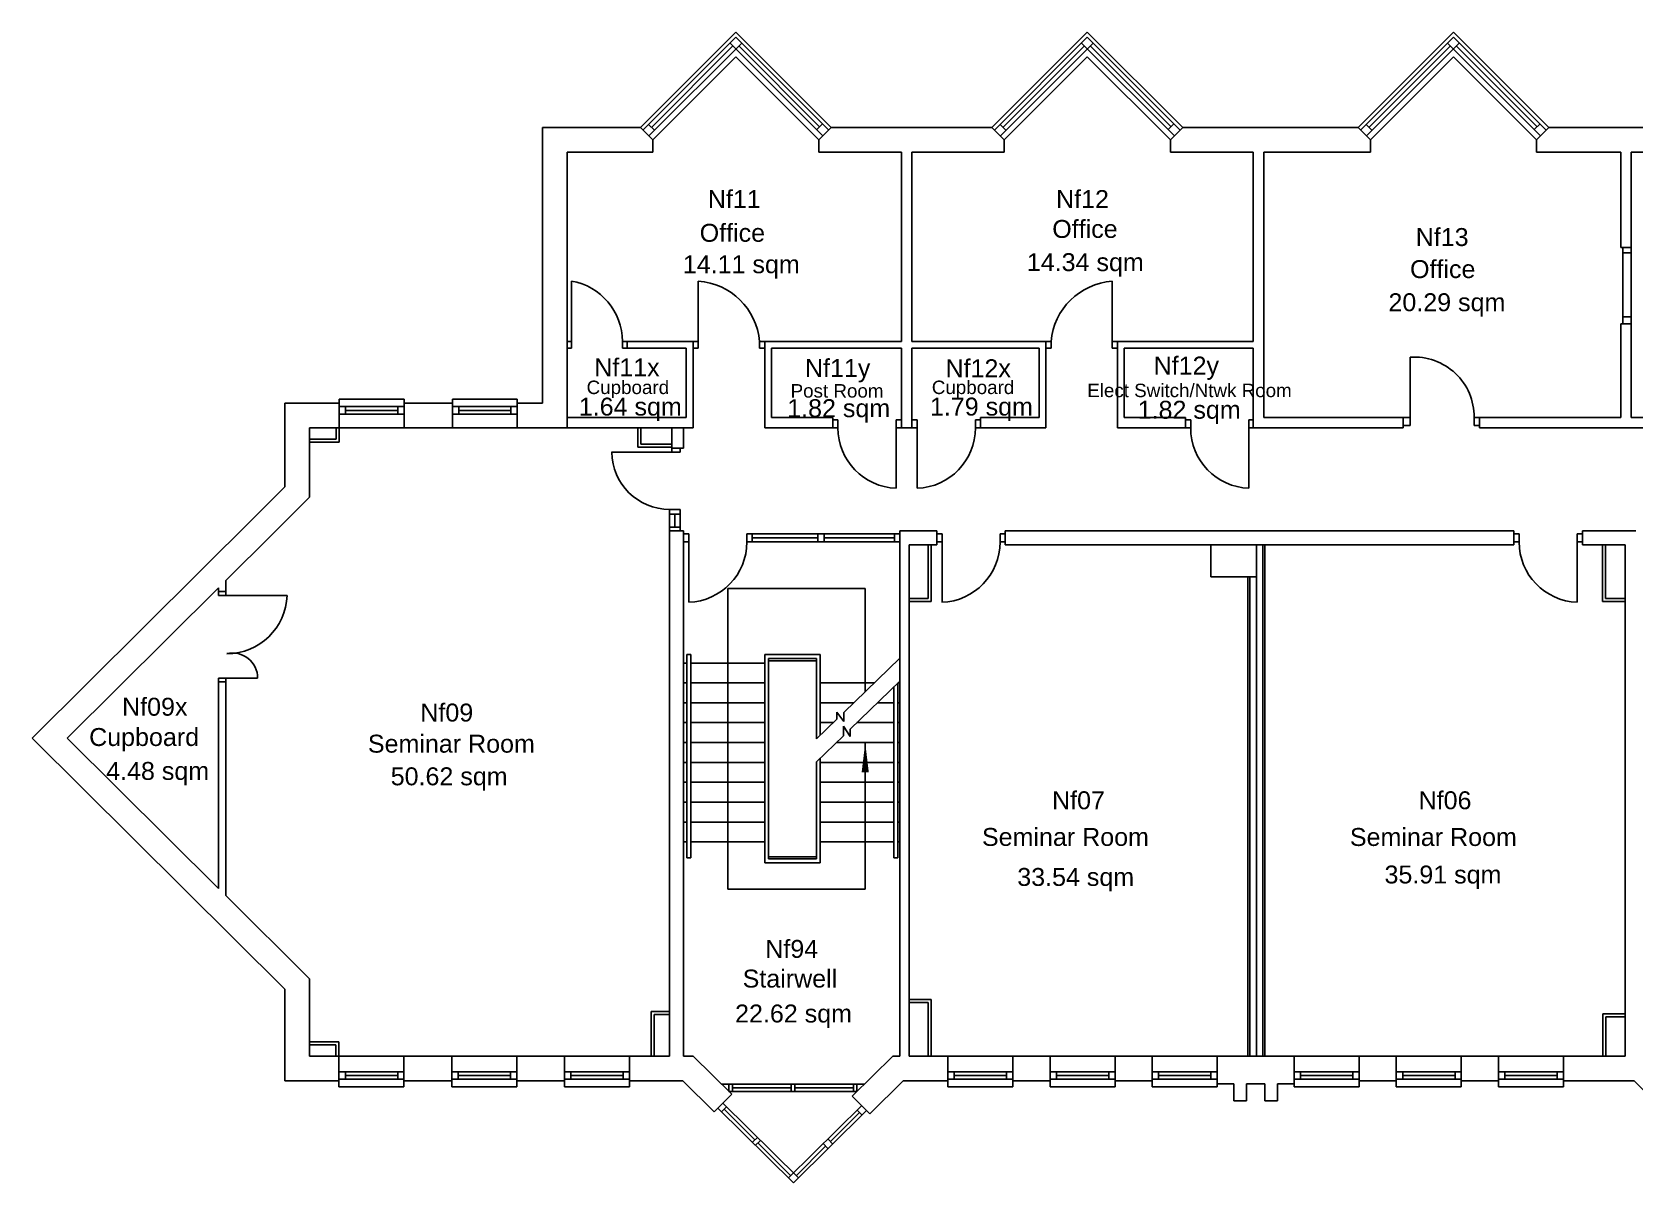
# Model space of a CAD drawing. Header units: millimetres. Extents: x 0 to 48224, y 0 to 27313.
# Drawn here: x 0 to 22359, y 53 to 16100 of the extents above; entities that cross this region are included whole.
import ezdxf

# ---------------------------------------------------------------- set-up
doc = ezdxf.new("R2010")
doc.units = ezdxf.units.MM
for name, color, linetype in [('DOORS', 2, 'Continuous'), ('ELECTRICAL', 1, 'Continuous'), ('EXTERNAL WALLS', 1, 'Continuous'), ('INTERNAL WALLS', 3, 'Continuous'), ('ROOM NAME', 4, 'Continuous'), ('ROOM NUMBER', 7, 'Continuous'), ('STAIRS', 2, 'Continuous'), ('TEXT AREA', 6, 'Continuous'), ('WINDOWS', 4, 'Continuous')]:
    doc.layers.add(name, color=color, linetype=linetype)
doc.styles.add('CCCU STANDARD', font='arial.ttf')

msp = doc.modelspace()

# ---------------------------------------------------------------- linework, layer by layer
at = {"layer": 'DOORS'}
for p, q in [((22192, 13021), (22192, 13094)), ((22307, 13021), (22192, 13021)), ((22192, 13021), (22192, 12129)), ((22307, 13094), (22307, 13021)), ((22307, 13021), (22307, 12129)), ((7523, 12627), (7523, 11693)), ((9293, 12627), (9293, 11693)), ((15066, 12627), (15066, 11693)), ((22192, 12129), (22192, 12031)), ((22307, 12129), (22192, 12129)), ((22307, 12129), (22307, 12031)), ((7523, 11787), (7463, 11787)), ((7523, 11693), (7463, 11693)), ((8234, 11787), (8234, 11693)), ((8300, 11787), (8234, 11787)), ((8300, 11693), (8234, 11693)), ((8300, 11787), (8300, 11693)), ((9220, 11787), (9293, 11787)), ((9220, 11693), (9293, 11693)), ((10149, 11787), (10222, 11787)), ((10149, 11787), (10149, 11693)), ((10149, 11693), (10226, 11693)), ((14214, 11693), (14137, 11693)), ((14214, 11787), (14141, 11787)), ((14214, 11787), (14214, 11693)), ((15139, 11787), (15066, 11787)), ((15139, 11693), (15066, 11693)), ((19225, 11566), (19225, 10612)), ((11242, 10695), (11169, 10695)), ((11242, 10580), (11169, 10580)), ((11242, 10580), (11242, 10695)), ((12053, 9740), (12053, 10695)), ((12126, 10695), (12053, 10695)), ((12126, 10580), (12053, 10580)), ((12271, 10695), (12348, 10695)), ((12271, 10580), (12348, 10580)), ((12348, 9740), (12348, 10695)), ((13159, 10580), (13159, 10695)), ((13159, 10695), (13232, 10695)), ((13159, 10580), (13232, 10580)), ((16163, 10695), (16090, 10695)), ((16090, 10580), (16163, 10580)), ((16163, 10580), (16163, 10695)), ((16973, 9740), (16973, 10695)), ((17034, 10695), (16973, 10695)), ((16973, 10580), (17034, 10580)), ((19225, 10726), (19126, 10726)), ((19225, 10612), (19126, 10612)), ((20116, 10726), (20116, 10612)), ((20189, 10726), (20116, 10726)), ((20116, 10612), (20189, 10612)), ((8925, 10297), (8925, 10241)), ((9040, 10297), (9040, 10241)), ((8085, 10241), (9040, 10241)), ((8894, 9445), (9040, 9445)), ((9087, 9104), (9160, 9104)), ((9087, 8990), (9160, 8990)), ((9160, 8150), (9160, 9104)), ((9971, 9104), (10044, 9104)), ((9971, 8990), (9971, 9104)), ((9971, 8990), (10044, 8990)), ((12619, 9104), (12693, 9104)), ((12619, 8990), (12693, 8990)), ((12693, 8150), (12693, 9104)), ((13503, 9104), (13576, 9104)), ((13503, 8990), (13503, 9104)), ((13503, 8990), (13576, 8990)), ((20744, 9104), (20671, 9104)), ((20744, 8990), (20671, 8990)), ((20744, 8990), (20744, 9104)), ((21554, 8150), (21554, 9104)), ((21627, 9104), (21554, 9104)), ((21627, 8990), (21554, 8990)), ((2703, 8300), (2602, 8300)), ((2602, 8300), (2602, 8244)), ((2703, 8244), (2703, 8300)), ((3557, 8244), (2602, 8244)), ((3147, 7093), (2602, 7093)), ((2602, 7093), (2602, 7041)), ((2703, 7041), (2602, 7041)), ((2703, 7041), (2703, 7093))]:
    msp.add_line(p, q, dxfattribs=at)
for centre, radius, start, end in [((7382, 11787), 852, 0, 80.4764), ((9226, 11704), 926, 5.1814, 85.8395), ((15137, 11703), 927, 94.3775, 174.8077), ((19282, 10734), 834, 359.4794, 93.9047), ((12083, 10580), 841, 180, 267.9614), ((12318, 10580), 841, 272.0386, 0), ((17003, 10580), 841, 180, 267.9614), ((8894, 10254), 809, 180.9161, 270), ((9130, 8990), 841, 272.0386, 0), ((12663, 8990), 841, 272.0386, 0), ((21584, 8990), 841, 180, 267.9614), ((2717, 8274), 841, 270, 357.9614), ((2798, 7093), 349, 0, 103.4806)]:
    msp.add_arc(centre, radius, start, end, dxfattribs=at)
at = {"layer": 'ELECTRICAL'}
for p, q in [((4244, 10580), (4244, 10422)), ((4286, 10580), (4286, 10380)), ((8452, 10310), (8452, 10576)), ((8494, 10352), (8494, 10576)), ((3871, 10422), (4244, 10422)), ((3871, 10380), (4286, 10380)), ((8921, 10310), (8452, 10310)), ((8921, 10352), (8494, 10352)), ((12498, 8200), (12498, 8951)), ((12540, 8158), (12540, 8951)), ((21905, 8158), (21905, 8951)), ((21947, 8200), (21947, 8951)), ((12227, 8200), (12498, 8200)), ((12227, 8158), (12540, 8158)), ((22217, 8158), (21905, 8158)), ((22217, 8200), (21947, 8200)), ((12234, 2611), (12540, 2611)), ((12234, 2569), (12498, 2569)), ((12498, 2569), (12498, 1823)), ((12540, 2611), (12540, 1823)), ((8635, 2442), (8635, 1823)), ((8894, 2442), (8635, 2442)), ((8677, 2400), (8677, 1823)), ((8894, 2400), (8677, 2400)), ((21910, 2410), (21910, 1823)), ((22223, 2410), (21910, 2410)), ((21952, 2368), (21952, 1823)), ((22223, 2368), (21952, 2368)), ((3871, 2023), (4281, 2023)), ((4281, 1823), (4281, 2023)), ((3871, 1981), (4239, 1981)), ((4239, 1823), (4239, 1981))]:
    msp.add_line(p, q, dxfattribs=at)
at = {"layer": 'EXTERNAL WALLS'}
for p, q in [((7118, 14770), (7118, 10926)), ((8487, 14770), (7118, 14770)), ((13390, 14770), (11148, 14770)), ((18496, 14770), (16051, 14770)), ((23311, 14770), (21157, 14770)), ((8660, 14597), (8660, 14424)), ((10976, 14597), (10976, 14424)), ((13562, 14597), (13562, 14424)), ((15878, 14597), (15878, 14424)), ((18668, 14597), (18668, 14424)), ((20984, 14597), (20984, 14424)), ((7463, 14424), (7463, 10580)), ((8660, 14424), (7463, 14424)), ((12126, 14424), (10976, 14424)), ((13562, 14424), (12271, 14424)), ((17034, 14424), (15878, 14424)), ((18668, 14424), (17180, 14424)), ((22161, 14424), (20984, 14424)), ((23483, 14424), (22307, 14424)), ((3525, 10926), (3525, 9757)), ((3525, 10926), (4286, 10926)), ((5189, 10926), (5864, 10926)), ((6767, 10926), (7118, 10926)), ((3871, 10580), (3871, 9613)), ((3871, 10580), (4286, 10580)), ((5189, 10580), (5864, 10580)), ((6767, 10580), (7463, 10580)), ((3525, 9757), (3110, 9344)), ((3871, 9613), (3356, 9101)), ((3110, 9344), (0, 6256)), ((3356, 9101), (2703, 8453)), ((2602, 8353), (491, 6256)), ((3525, 2756), (0, 6256)), ((2602, 4160), (491, 6256)), ((3871, 2900), (2703, 4060)), ((3525, 2756), (3525, 1477)), ((3871, 2900), (3871, 1823)), ((3871, 1823), (4281, 1823)), ((5188, 1823), (5854, 1823)), ((6761, 1823), (7428, 1823)), ((8335, 1823), (8894, 1823)), ((9087, 1823), (9221, 1823)), ((9759, 1289), (9221, 1823)), ((11442, 1262), (12007, 1823)), ((12007, 1823), (12107, 1823)), ((12234, 1823), (12775, 1823)), ((13682, 1823), (14200, 1823)), ((15107, 1823), (15625, 1823)), ((16532, 1823), (16532, 1436)), ((16532, 1823), (17605, 1823)), ((17605, 1823), (17605, 1436)), ((18512, 1823), (19030, 1823)), ((19937, 1823), (20456, 1823)), ((21363, 1823), (22223, 1823)), ((3525, 1477), (4281, 1477)), ((5188, 1477), (5854, 1477)), ((6761, 1477), (7428, 1477)), ((8335, 1477), (9079, 1477)), ((9513, 1046), (9079, 1477)), ((11685, 1016), (12149, 1477)), ((12149, 1477), (12775, 1477)), ((13682, 1477), (14200, 1477)), ((15107, 1477), (15625, 1477)), ((16764, 1436), (16532, 1436)), ((16764, 1436), (16764, 1197)), ((16941, 1436), (16941, 1197)), ((16941, 1436), (17197, 1436)), ((17197, 1436), (17197, 1197)), ((17373, 1436), (17373, 1197)), ((17373, 1436), (17605, 1436)), ((18512, 1477), (19030, 1477)), ((19937, 1477), (20456, 1477)), ((21363, 1477), (22346, 1477)), ((22781, 1046), (22346, 1477)), ((9513, 1046), (9759, 1289)), ((11442, 1262), (11685, 1016)), ((16764, 1197), (16941, 1197)), ((17197, 1197), (17373, 1197))]:
    msp.add_line(p, q, dxfattribs=at)
at = {"layer": 'INTERNAL WALLS'}
for p, q in [((12126, 14424), (12126, 11787)), ((12271, 14424), (12271, 11787)), ((17034, 14424), (17034, 11787)), ((17180, 14424), (17180, 10726)), ((22161, 14424), (22161, 13094)), ((22307, 14424), (22307, 13094)), ((22161, 13094), (22307, 13094)), ((22161, 12031), (22307, 12031)), ((22161, 12031), (22161, 10726)), ((22307, 12031), (22307, 10726)), ((8300, 11787), (9220, 11787)), ((8300, 11693), (9126, 11693)), ((9126, 11693), (9126, 10726)), ((9220, 11787), (9220, 10580)), ((10222, 11787), (10222, 10580)), ((10222, 11787), (12126, 11787)), ((10316, 11693), (12126, 11693)), ((10316, 11693), (10316, 10726)), ((12126, 11693), (12126, 10580)), ((12271, 11787), (14141, 11787)), ((12271, 11693), (14046, 11693)), ((12271, 11693), (12271, 10580)), ((14046, 11693), (14046, 10726)), ((14141, 11787), (14141, 10580)), ((15139, 11787), (15139, 10580)), ((15139, 11787), (17034, 11787)), ((15234, 11693), (15234, 10726)), ((15234, 11693), (17034, 11693)), ((17034, 11693), (17034, 10580)), ((7463, 10726), (9126, 10726)), ((7463, 10580), (9220, 10580)), ((8925, 10297), (8925, 10580)), ((9087, 10297), (9087, 10580)), ((10222, 10580), (11169, 10580)), ((10316, 10726), (11169, 10726)), ((11169, 10726), (11169, 10580)), ((12126, 10580), (12271, 10580)), ((13232, 10726), (14046, 10726)), ((13232, 10726), (13232, 10580)), ((13232, 10580), (14141, 10580)), ((15139, 10580), (16090, 10580)), ((15234, 10726), (16090, 10726)), ((16090, 10726), (16090, 10580)), ((17034, 10580), (19126, 10580)), ((17180, 10726), (19126, 10726)), ((19126, 10580), (19126, 10726)), ((20189, 10580), (20189, 10726)), ((20189, 10726), (22161, 10726)), ((20189, 10580), (24128, 10580)), ((22307, 10726), (24128, 10726)), ((8925, 10297), (9087, 10297)), ((8894, 9144), (8894, 1823)), ((8894, 9144), (9087, 9144)), ((9087, 9144), (9087, 1823)), ((12107, 9144), (12107, 1823)), ((12107, 9144), (12619, 9144)), ((12107, 9144), (12107, 8951)), ((12234, 8951), (12234, 1823)), ((12234, 8951), (12619, 8951)), ((12619, 9144), (12619, 8951)), ((13576, 9144), (13576, 8951)), ((13576, 9144), (14741, 9144)), ((13576, 8951), (14741, 8951)), ((14741, 9144), (20671, 9144)), ((14741, 8951), (20671, 8951)), ((16445, 8951), (16445, 8502)), ((17078, 8951), (17078, 1823)), ((17170, 8951), (17170, 1823)), ((17197, 8951), (17197, 1823)), ((20671, 9144), (20671, 8951)), ((21627, 9144), (21627, 8951)), ((21627, 9144), (22371, 9144)), ((21627, 8951), (22223, 8951)), ((22223, 8951), (22223, 1823)), ((17078, 8502), (16445, 8502)), ((16960, 8502), (16960, 1823)), ((16987, 8502), (16987, 1823)), ((2602, 8353), (2602, 8300)), ((2703, 8453), (2703, 8300)), ((2602, 7041), (2602, 4160)), ((2703, 7041), (2703, 4060))]:
    msp.add_line(p, q, dxfattribs=at)
at = {"layer": 'STAIRS'}
for p, q in [((9705, 8343), (9705, 4147)), ((11622, 8343), (9705, 8343)), ((11622, 6903), (11622, 8343)), ((9135, 7419), (9135, 4585)), ((9135, 7419), (9189, 7419)), ((9189, 7419), (9189, 4585)), ((10221, 7419), (10221, 4516)), ((10221, 7419), (10275, 7419)), ((10994, 7419), (10275, 7419)), ((10994, 7419), (10994, 6296)), ((9087, 7302), (9135, 7302)), ((9189, 7302), (10221, 7302)), ((10275, 7365), (10275, 4570)), ((10940, 7365), (10275, 7365)), ((10940, 7335), (10275, 7335)), ((10940, 7365), (10940, 6244)), ((12107, 7372), (11323, 6614)), ((9087, 7025), (9135, 7025)), ((9189, 7025), (10221, 7025)), ((10994, 7025), (11748, 7025)), ((12107, 7051), (11411, 6378)), ((11492, 7025), (11748, 7025)), ((12023, 6970), (12023, 4585)), ((12077, 7025), (12107, 7025)), ((12077, 7025), (12107, 7025)), ((12077, 7023), (12077, 4585)), ((9087, 6748), (9135, 6748)), ((9189, 6748), (10221, 6748)), ((10994, 6748), (11462, 6748)), ((11215, 6748), (11462, 6748)), ((11793, 6748), (12023, 6748)), ((11793, 6748), (12023, 6748)), ((12077, 6748), (12107, 6748)), ((12077, 6748), (12107, 6748)), ((11224, 6518), (10940, 6244)), ((11224, 6518), (11224, 6617)), ((11224, 6617), (11323, 6488)), ((11323, 6488), (11323, 6614)), ((9087, 6471), (9135, 6471)), ((9189, 6471), (10221, 6471)), ((11317, 6287), (10940, 5923)), ((10994, 6471), (11175, 6471)), ((11317, 6287), (11317, 6424)), ((11317, 6424), (11411, 6278)), ((11411, 6278), (11411, 6378)), ((11507, 6471), (12023, 6471)), ((12077, 6471), (12107, 6471)), ((9087, 6194), (9135, 6194)), ((9189, 6194), (10221, 6194)), ((11220, 6194), (12023, 6194)), ((11622, 6194), (11622, 4147)), ((12077, 6194), (12107, 6194)), ((9087, 5916), (9135, 5916)), ((9189, 5916), (10221, 5916)), ((10940, 5923), (10940, 4570)), ((10994, 5975), (10994, 4516)), ((10994, 5916), (12023, 5916)), ((12077, 5916), (12107, 5916)), ((9087, 5639), (9135, 5639)), ((9189, 5639), (10221, 5639)), ((10994, 5639), (12023, 5639)), ((12077, 5639), (12107, 5639)), ((9087, 5362), (9135, 5362)), ((9189, 5362), (10221, 5362)), ((10994, 5362), (12023, 5362)), ((12077, 5362), (12107, 5362)), ((9087, 5085), (9135, 5085)), ((9189, 5085), (10221, 5085)), ((10994, 5085), (12023, 5085)), ((12077, 5085), (12107, 5085)), ((9087, 4808), (9135, 4808)), ((9189, 4808), (10221, 4808)), ((10994, 4808), (12023, 4808)), ((12077, 4808), (12107, 4808)), ((9189, 4585), (9135, 4585)), ((10994, 4516), (10221, 4516)), ((10940, 4599), (10275, 4599)), ((10940, 4570), (10275, 4570)), ((12077, 4585), (12023, 4585)), ((9705, 4147), (11622, 4147))]:
    msp.add_line(p, q, dxfattribs=at)
msp.add_lwpolyline([(11622, 6194, 0, 100, 0), (11622, 5779, 100, 100, 0)], format="xyseb", dxfattribs=at)
at = {"layer": 'WINDOWS'}
for p, q in [((9818, 16100), (8487, 14770)), ((9818, 16100), (11148, 14770)), ((14720, 16100), (13390, 14770)), ((14720, 16100), (16051, 14770)), ((19826, 16100), (18496, 14770)), ((19826, 16100), (21157, 14770)), ((9818, 16029), (8522, 14734)), ((9899, 15947), (8604, 14653)), ((9777, 15906), (8641, 14771)), ((9736, 15947), (11031, 14653)), ((9818, 16029), (11113, 14734)), ((9859, 15906), (10986, 14780)), ((14720, 16029), (13425, 14734)), ((14802, 15947), (13507, 14653)), ((14680, 15906), (13543, 14771)), ((14639, 15947), (15934, 14653)), ((14720, 16029), (16016, 14734)), ((14761, 15906), (15888, 14780)), ((19826, 16029), (18531, 14734)), ((19908, 15947), (18613, 14653)), ((19785, 15906), (18649, 14771)), ((19745, 15947), (21040, 14653)), ((19826, 16029), (21122, 14734)), ((19867, 15906), (20994, 14780)), ((9818, 15754), (8660, 14597)), ((9818, 15754), (10976, 14597)), ((14720, 15754), (13562, 14597)), ((14720, 15754), (15878, 14597)), ((19826, 15754), (18668, 14597)), ((19826, 15754), (20984, 14597)), ((8660, 14597), (8487, 14770)), ((8681, 14730), (8600, 14812)), ((10945, 14739), (11026, 14821)), ((10976, 14597), (11148, 14770)), ((13562, 14597), (13390, 14770)), ((13584, 14730), (13503, 14812)), ((15848, 14739), (15929, 14821)), ((15878, 14597), (16051, 14770)), ((18668, 14597), (18496, 14770)), ((18690, 14730), (18608, 14812)), ((20954, 14739), (21035, 14821)), ((20984, 14597), (21157, 14770)), ((4286, 10981), (5189, 10981)), ((4286, 10981), (4286, 10580)), ((5189, 10981), (5189, 10580)), ((5864, 10981), (6767, 10981)), ((5864, 10981), (5864, 10580)), ((6767, 10981), (6767, 10580)), ((4286, 10877), (5189, 10877)), ((4286, 10772), (5189, 10772)), ((4374, 10877), (4374, 10772)), ((4374, 10824), (5100, 10824)), ((5100, 10877), (5100, 10772)), ((5864, 10877), (6767, 10877)), ((5864, 10772), (6767, 10772)), ((5953, 10877), (5953, 10772)), ((5953, 10824), (6679, 10824)), ((6679, 10877), (6679, 10772)), ((4286, 10580), (5189, 10580)), ((5864, 10580), (6767, 10580)), ((8894, 9144), (8894, 9445)), ((9040, 9144), (9040, 9445)), ((8894, 9380), (9040, 9380)), ((8894, 9195), (9040, 9195)), ((8967, 9380), (8967, 9195)), ((10044, 9104), (10044, 8990)), ((10044, 9104), (12107, 9104)), ((10885, 9047), (10044, 9047)), ((10044, 8990), (12107, 8990)), ((10962, 9047), (10885, 9047)), ((10962, 9104), (10962, 8990)), ((11048, 9104), (11048, 8990)), ((12031, 9047), (11048, 9047)), ((12031, 9104), (12031, 8990)), ((4281, 1394), (4281, 1823)), ((4281, 1823), (5188, 1823)), ((5188, 1394), (5188, 1823)), ((5854, 1394), (5854, 1823)), ((5854, 1823), (6761, 1823)), ((6761, 1394), (6761, 1823)), ((7428, 1394), (7428, 1823)), ((7428, 1823), (8335, 1823)), ((8335, 1394), (8335, 1823)), ((12775, 1394), (12775, 1823)), ((12775, 1823), (13682, 1823)), ((13682, 1823), (13682, 1394)), ((14200, 1394), (14200, 1823)), ((14200, 1823), (15107, 1823)), ((15107, 1823), (15107, 1394)), ((15625, 1394), (15625, 1823)), ((15625, 1823), (16532, 1823)), ((17605, 1823), (18512, 1823)), ((18512, 1823), (18512, 1394)), ((19030, 1394), (19030, 1823)), ((19030, 1823), (19937, 1823)), ((19937, 1823), (19937, 1394)), ((20456, 1394), (20456, 1823)), ((20456, 1823), (21363, 1823)), ((21363, 1394), (21363, 1823)), ((5188, 1603), (4281, 1603)), ((4370, 1499), (4370, 1603)), ((5100, 1499), (5100, 1603)), ((6761, 1603), (5854, 1603)), ((5943, 1499), (5943, 1603)), ((6673, 1499), (6673, 1603)), ((8335, 1603), (7428, 1603)), ((7516, 1499), (7516, 1603)), ((8246, 1499), (8246, 1603)), ((13682, 1603), (12775, 1603)), ((12864, 1499), (12864, 1603)), ((13593, 1499), (13593, 1603)), ((15107, 1603), (14200, 1603)), ((14289, 1499), (14289, 1603)), ((15019, 1499), (15019, 1603)), ((16532, 1603), (15625, 1603)), ((15714, 1499), (15714, 1603)), ((16444, 1499), (16444, 1603)), ((18512, 1603), (17605, 1603)), ((17694, 1499), (17694, 1603)), ((18424, 1499), (18424, 1603)), ((19937, 1603), (19030, 1603)), ((19119, 1499), (19119, 1603)), ((19849, 1499), (19849, 1603)), ((21363, 1603), (20456, 1603)), ((20544, 1499), (20544, 1603)), ((21274, 1499), (21274, 1603)), ((5188, 1499), (4281, 1499)), ((5188, 1394), (4281, 1394)), ((5100, 1551), (4370, 1551)), ((6761, 1499), (5854, 1499)), ((6761, 1394), (5854, 1394)), ((6673, 1551), (5943, 1551)), ((8335, 1499), (7428, 1499)), ((8335, 1394), (7428, 1394)), ((8246, 1551), (7516, 1551)), ((11612, 1431), (9616, 1431)), ((9721, 1327), (9721, 1431)), ((9771, 1327), (9771, 1431)), ((9771, 1379), (10589, 1379)), ((10589, 1327), (10589, 1431)), ((10639, 1327), (10639, 1431)), ((10639, 1379), (11457, 1379)), ((11457, 1327), (11457, 1431)), ((11507, 1327), (11507, 1431)), ((13682, 1499), (12775, 1499)), ((13682, 1394), (12775, 1394)), ((13593, 1551), (12864, 1551)), ((15107, 1499), (14200, 1499)), ((15107, 1394), (14200, 1394)), ((15019, 1551), (14289, 1551)), ((16532, 1499), (15625, 1499)), ((16532, 1394), (15625, 1394)), ((16444, 1551), (15714, 1551)), ((16532, 1394), (16532, 1436)), ((18512, 1499), (17605, 1499)), ((17605, 1436), (17605, 1394)), ((18512, 1394), (17605, 1394)), ((18424, 1551), (17694, 1551)), ((19937, 1499), (19030, 1499)), ((19937, 1394), (19030, 1394)), ((19849, 1551), (19119, 1551)), ((21363, 1499), (20456, 1499)), ((21363, 1394), (20456, 1394)), ((21274, 1551), (20544, 1551)), ((10692, 123), (9636, 1167)), ((11507, 1327), (9721, 1327)), ((10552, 123), (11570, 1130)), ((10622, 53), (9566, 1098)), ((9619, 1046), (9689, 1115)), ((9654, 1080), (10084, 655)), ((10622, 53), (11640, 1061)), ((11544, 1035), (11136, 631)), ((11509, 1070), (11578, 1000)), ((10049, 620), (10119, 689)), ((10091, 578), (10161, 647)), ((10126, 613), (10582, 153)), ((11070, 566), (10661, 153)), ((11035, 601), (11104, 531)), ((11101, 666), (11170, 596))]:
    msp.add_line(p, q, dxfattribs=at)

# ---------------------------------------------------------------- texts
at = {"layer": 'ROOM NAME', "attachment_point": 5, "style": 'CCCU STANDARD'}
for s, insert, char_height, width in [('Office', (9769, 13299), 250, 2694.36), ('Office', (14687, 13353), 250, 2694.36), ('Office', (19678, 12793), 250, 2694.36), ('Cupboard', (8311, 11118), 187.5, 1960), ('Post Room', (11229, 11096), 187.5, 1960), ('Cupboard', (13126, 11118), 187.5, 1960), ('Elect Switch/Ntwk Room', (16145, 11102), 187.5, 2978.19), ('Cupboard', (1563, 6233), 250, 1960), ('Seminar Room', (5849, 6176), 250, 2791.8), ('Seminar Room', (14415, 4876), 250, 2791.8), ('Seminar Room', (19547, 4875), 250, 2791.8), ('Stairwell', (10572, 2901), 250, 2791.8)]:
    msp.add_mtext(s, dxfattribs=dict(at, insert=insert, char_height=char_height, width=width))
at = {"layer": 'ROOM NUMBER', "char_height": 250, "attachment_point": 5, "style": 'CCCU STANDARD'}
for s, insert, width in [('Nf11', (9795, 13771), 4662.24), ('Nf12', (14653, 13771), 4763), ('Nf13', (19670, 13240), 4980.79), ('Nf11x', (8298, 11424), 1662.34), ('Nf11y', (11238, 11378), 1809.45), ('Nf12x', (13198, 11412), 1775.02), ('Nf12y', (16101, 11412), 1800.59), ('Nf09x', (1712, 6691), 2263.33), ('Nf09', (5785, 6610), 6191.02), ('Nf07', (14597, 5387), 4726.13), ('Nf06', (19710, 5387), 5025.57), ('Nf94', (10597, 3315), 3019.79)]:
    msp.add_mtext(s, dxfattribs=dict(at, insert=insert, width=width))
at = {"layer": 'TEXT AREA', "char_height": 250, "width": 3629.86, "attachment_point": 5, "style": 'CCCU STANDARD'}
for s, insert in [('14.11 sqm', (9893, 12825)), ('14.34 sqm', (14692, 12854)), ('20.29 sqm', (19736, 12295)), ('1.64 sqm', (8345, 10840)), ('1.82 sqm', (11252, 10818)), ('1.79 sqm', (13243, 10840)), ('1.82 sqm', (16141, 10796)), ('4.48 sqm', (1752, 5760)), ('50.62 sqm', (5818, 5685)), ('35.91 sqm', (19681, 4316)), ('33.54 sqm', (14558, 4282)), ('22.62 sqm', (10622, 2378))]:
    msp.add_mtext(s, dxfattribs=dict(at, insert=insert))

doc.saveas('drawing.dxf')
